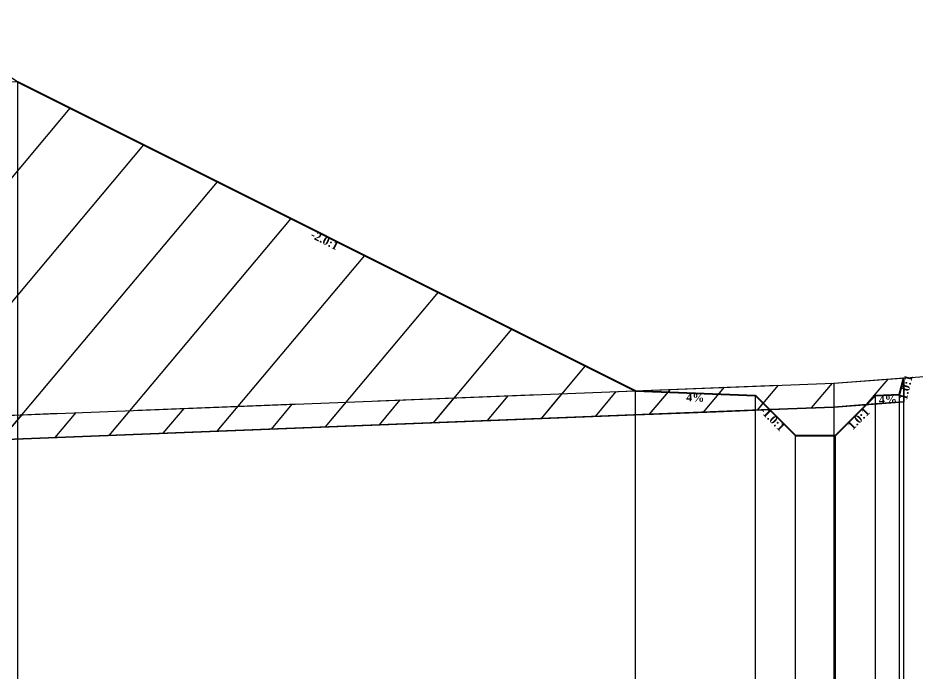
# Model space of a CAD drawing. Header units: millimetres. Extents: x 2762 to 3076, y 916 to 3305.
# Drawn here: x 2902.88 to 2914.11, y 1224.78 to 1233.04 of the extents above; entities that cross this region are included whole.
import ezdxf

# ---------------------------------------------------------------- set-up
doc = ezdxf.new("R2010")
doc.units = ezdxf.units.MM
doc.header["$LTSCALE"] = 2
doc.linetypes.add('CACHE', pattern=[9.525, 6.35, -3.175])
doc.linetypes.add('DASHED', pattern=[0.75, 0.5, -0.25])
doc.layers.add('C-ROAD-CORR', color=5, linetype='Continuous')
doc.layers.add('C-ROAD-SCTN', color=7, linetype='Continuous')
doc.styles.add('C3D_Etiquette', font='romans.shx')

msp = doc.modelspace()

# ---------------------------------------------------------------- hatches: boundary and pattern name
at = {"linetype": 'Continuous', "lineweight": -3}
h = msp.add_hatch(dxfattribs=at)
h.set_pattern_fill('_U', color=3, angle=50, style=0, pattern_type=0)
h.set_pattern_definition([(50, (2913.4759, 1228.2086), (-0.766044, 0.642788), [])])
h.paths.add_polyline_path([(2913.476, 1228.209), (2913.589, 1228.322), (2913.889, 1228.334), (2913.942, 1228.543), (2913.942, 1228.243)])
h.paths.add_polyline_path([(2881.954, 1227.305), (2882.225, 1227.576), (2883.725, 1227.636), (2892.483, 1232.015), (2900.48, 1232.334), (2902.876, 1232.239), (2910.589, 1228.382), (2912.089, 1228.322), (2912.264, 1228.147), (2898.143, 1227.597), (2897.686, 1227.576), (2897.419, 1227.574)])
h.paths.add_polyline_path([(2880.406, 1227.278), (2880.406, 1227.578), (2880.425, 1227.588), (2880.725, 1227.576), (2881.012, 1227.288)])
h = msp.add_hatch(dxfattribs=at)
h.set_pattern_fill('_U', color=150, scale=0.5, angle=50, style=0, pattern_type=0)
h.set_pattern_definition([(50, (2913.47587, 1228.2086), (-0.383022, 0.321394), [])])
h.paths.add_polyline_path([(2913.476, 1228.209), (2913.589, 1228.322), (2913.889, 1228.334), (2913.942, 1228.543), (2913.942, 1228.243)])
h.paths.add_polyline_path([(2910.589, 1228.382), (2913.066, 1228.479), (2913.942, 1228.543), (2913.889, 1228.334), (2913.589, 1228.322), (2913.476, 1228.209), (2913.066, 1228.179), (2912.264, 1228.147), (2912.089, 1228.322)])
h.paths.add_polyline_path([(2881.954, 1227.305), (2882.225, 1227.576), (2883.725, 1227.636), (2897.419, 1227.874), (2897.686, 1227.876), (2898.143, 1227.897), (2910.589, 1228.382), (2912.089, 1228.322), (2912.264, 1228.147), (2898.143, 1227.597), (2897.686, 1227.576), (2897.419, 1227.574)])
h.paths.add_polyline_path([(2880.587, 1227.581), (2883.725, 1227.636), (2882.225, 1227.576), (2881.954, 1227.305), (2881.012, 1227.288), (2880.725, 1227.576)])
h.paths.add_polyline_path([(2880.406, 1227.278), (2880.406, 1227.578), (2880.587, 1227.581), (2880.725, 1227.576), (2881.012, 1227.288)])
h = msp.add_hatch(dxfattribs=at)
h.set_pattern_fill('_U', color=1, angle=50, style=0, pattern_type=0)
h.set_pattern_definition([(50, (2912.2641, 1228.1474), (-0.766044, 0.642788), [])])
h.paths.add_polyline_path([(2912.264, 1228.147), (2913.066, 1228.179), (2913.476, 1228.209), (2913.089, 1227.822), (2912.589, 1227.822)])
h.paths.add_polyline_path([(2881.012, 1227.288), (2881.954, 1227.305), (2881.725, 1227.076), (2881.225, 1227.076)])

# ---------------------------------------------------------------- linework, layer by layer
at = {"color": 253, "linetype": 'Continuous', "lineweight": -3}
for p, q in [((2900.48, 1232.334), (2902.876, 1232.239)), ((2902.876, 1232.239), (2910.589, 1228.382)), ((2913.066, 1228.479), (2913.942, 1228.543)), ((2913.889, 1228.334), (2913.942, 1228.543)), ((2913.942, 1228.543), (2913.889, 1228.334)), ((2913.889, 1228.334), (2913.942, 1228.543)), ((2913.942, 1228.543), (2913.942, 1228.243)), ((2913.942, 1228.543), (2913.942, 1228.243)), ((2910.589, 1228.382), (2913.066, 1228.479)), ((2898.143, 1227.897), (2910.589, 1228.382)), ((2912.089, 1228.322), (2910.589, 1228.382)), ((2910.589, 1228.382), (2912.089, 1228.322)), ((2910.589, 1228.382), (2912.089, 1228.322)), ((2912.264, 1228.147), (2912.089, 1228.322)), ((2912.089, 1228.322), (2912.264, 1228.147)), ((2912.089, 1228.322), (2912.264, 1228.147)), ((2913.476, 1228.209), (2913.589, 1228.322)), ((2913.589, 1228.322), (2913.476, 1228.209)), ((2913.476, 1228.209), (2913.589, 1228.322)), ((2913.589, 1228.322), (2913.889, 1228.334)), ((2913.889, 1228.334), (2913.589, 1228.322)), ((2913.589, 1228.322), (2913.889, 1228.334)), ((2913.476, 1228.209), (2913.066, 1228.179)), ((2913.066, 1228.179), (2913.476, 1228.209)), ((2913.476, 1228.209), (2913.089, 1227.822)), ((2913.942, 1228.243), (2913.476, 1228.209)), ((2913.942, 1228.243), (2913.476, 1228.209)), ((2912.264, 1228.147), (2898.143, 1227.597)), ((2912.264, 1228.147), (2898.143, 1227.597)), ((2913.066, 1228.179), (2912.264, 1228.147)), ((2912.264, 1228.147), (2913.066, 1228.179)), ((2912.589, 1227.822), (2912.264, 1228.147)), ((2913.089, 1227.822), (2912.589, 1227.822))]:
    msp.add_line(p, q, dxfattribs=at)
at = {"color": 8, "linetype": 'CACHE', "lineweight": -3}
for p, q in [((2902.876, 1224.784), (2902.876, 1232.239)), ((2913.942, 1224.784), (2913.942, 1228.543)), ((2910.589, 1224.784), (2910.589, 1228.382)), ((2912.089, 1224.784), (2912.089, 1228.322)), ((2913.589, 1224.784), (2913.589, 1228.322)), ((2913.889, 1224.784), (2913.889, 1228.334)), ((2912.589, 1224.784), (2912.589, 1227.822)), ((2913.089, 1224.784), (2913.089, 1227.822))]:
    msp.add_line(p, q, dxfattribs=at)
at = {"color": 105, "linetype": 'DASHED', "lineweight": -3, "ltscale": 2}
for p, q in [((2913.066, 1228.479), (2917.957, 1228.835)), ((2898.38, 1227.906), (2913.066, 1228.479))]:
    msp.add_line(p, q, dxfattribs=at)
at = {"color": 98, "linetype": 'CACHE', "lineweight": -3}
msp.add_line((2913.066, 1228.479), (2913.066, 1224.784), dxfattribs=at)
at = {"color": 6, "linetype": 'Continuous', "lineweight": -3}
for p, q in [((2913.066, 1228.179), (2913.942, 1228.243)), ((2910.589, 1228.082), (2911.595, 1228.121)), ((2911.595, 1228.121), (2912.884, 1228.172)), ((2912.884, 1228.172), (2913.066, 1228.179)), ((2898.38, 1227.606), (2910.589, 1228.082))]:
    msp.add_line(p, q, dxfattribs=at)
at = {"layer": 'C-ROAD-CORR', "color": 1, "linetype": 'Continuous', "lineweight": 40}
for p, q in [((2902.876, 1232.239), (2910.589, 1228.382)), ((2913.889, 1228.334), (2913.942, 1228.543)), ((2910.589, 1228.382), (2912.089, 1228.322)), ((2912.089, 1228.322), (2912.589, 1227.822)), ((2913.089, 1227.822), (2913.589, 1228.322)), ((2913.589, 1228.322), (2913.889, 1228.334)), ((2912.589, 1227.822), (2913.089, 1227.822))]:
    msp.add_line(p, q, dxfattribs=at)
at = {"layer": 'C-ROAD-CORR', "color": 1, "linetype": 'Continuous', "lineweight": -3}
for p, q in [((2912.089, 1228.322), (2912.589, 1227.822)), ((2913.089, 1227.822), (2913.589, 1228.322))]:
    msp.add_line(p, q, dxfattribs=at)
at = {"layer": 'C-ROAD-SCTN', "color": 154, "linetype": 'Continuous', "lineweight": -3}
for p, q in [((2901.68, 1233.036), (2902.876, 1232.239)), ((2902.876, 1232.239), (2910.589, 1228.382)), ((2913.889, 1228.334), (2913.942, 1228.543)), ((2910.589, 1228.382), (2912.089, 1228.322)), ((2912.089, 1228.322), (2912.589, 1227.822)), ((2913.089, 1227.822), (2913.589, 1228.322)), ((2913.589, 1228.322), (2913.889, 1228.334)), ((2912.589, 1227.822), (2913.089, 1227.822))]:
    msp.add_line(p, q, dxfattribs=at)
at = {"layer": 'C-ROAD-SCTN', "color": 1, "linetype": 'Continuous', "lineweight": -3}
for p, q in [((2901.68, 1232.286), (2902.876, 1232.239)), ((2902.876, 1232.239), (2910.589, 1228.382)), ((2913.889, 1228.334), (2913.942, 1228.543)), ((2910.589, 1228.382), (2912.089, 1228.322)), ((2912.089, 1228.322), (2912.589, 1227.822)), ((2913.089, 1227.822), (2913.589, 1228.322)), ((2913.589, 1228.322), (2913.889, 1228.334)), ((2912.589, 1227.822), (2913.089, 1227.822))]:
    msp.add_line(p, q, dxfattribs=at)

# ---------------------------------------------------------------- texts
at = {"color": 7, "linetype": 'Continuous', "lineweight": -3, "char_height": 0.1, "attachment_point": 2, "style": 'C3D_Etiquette'}
for s, insert, width, rotation in [('{\\fTimes New Roman|b1|i0|c0|p18;-2.0:1}', (2906.731, 1230.307), 0.34598, 333.4349), ('{\\fTimes New Roman|b1|i0|c0|p18;1.0:1}', (2913.919, 1228.437), 0.29446, 75.9638), ('{\\fTimes New Roman|b1|i0|c0|p18;4%}', (2911.339, 1228.348), 0.42071, 357.7094), ('{\\fTimes New Roman|b1|i0|c0|p18;4%}', (2913.74, 1228.324), 0.37094, 2.2906), ('{\\fTimes New Roman|b1|i0|c0|p18;-1.0:1}', (2912.337, 1228.069), 0.34598, 315), ('{\\fTimes New Roman|b1|i0|c0|p18;1.0:1}', (2913.342, 1228.069), 0.29001, 45)]:
    msp.add_mtext(s, dxfattribs=dict(at, insert=insert, width=width, rotation=rotation))

doc.saveas('drawing.dxf')
